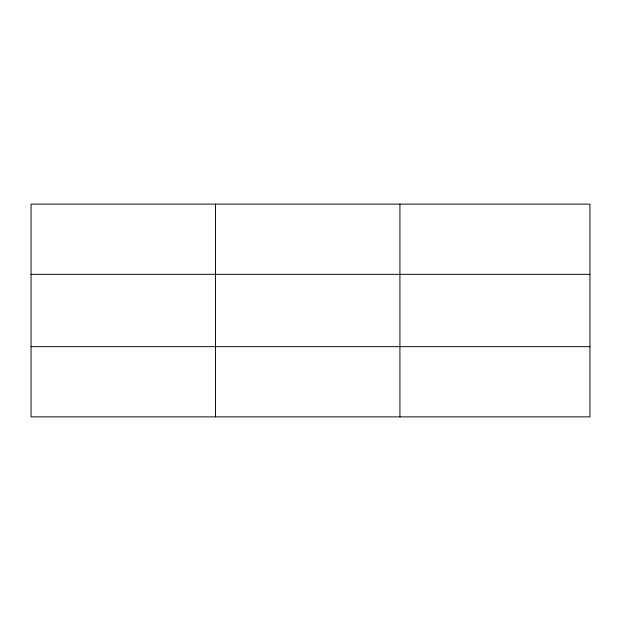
<?xml version="1.0" encoding="UTF-8"?>
<svg xmlns="http://www.w3.org/2000/svg" width="621" height="621" viewBox="0 0 621 621"><rect width="100%" height="100%" fill="white"/><g stroke="black" fill="none" stroke-linecap="round" stroke-linejoin="round"><path stroke-width="0.93" d="M215.487 204.123L215.487 416.877M399.924 204.123L399.924 416.877M589.95 346.665L589.95 416.877L31.05 416.877L31.05 204.123L589.95 204.123L589.95 346.665L31.05 346.665M31.05 274.335L589.95 274.335"/></g></svg>
